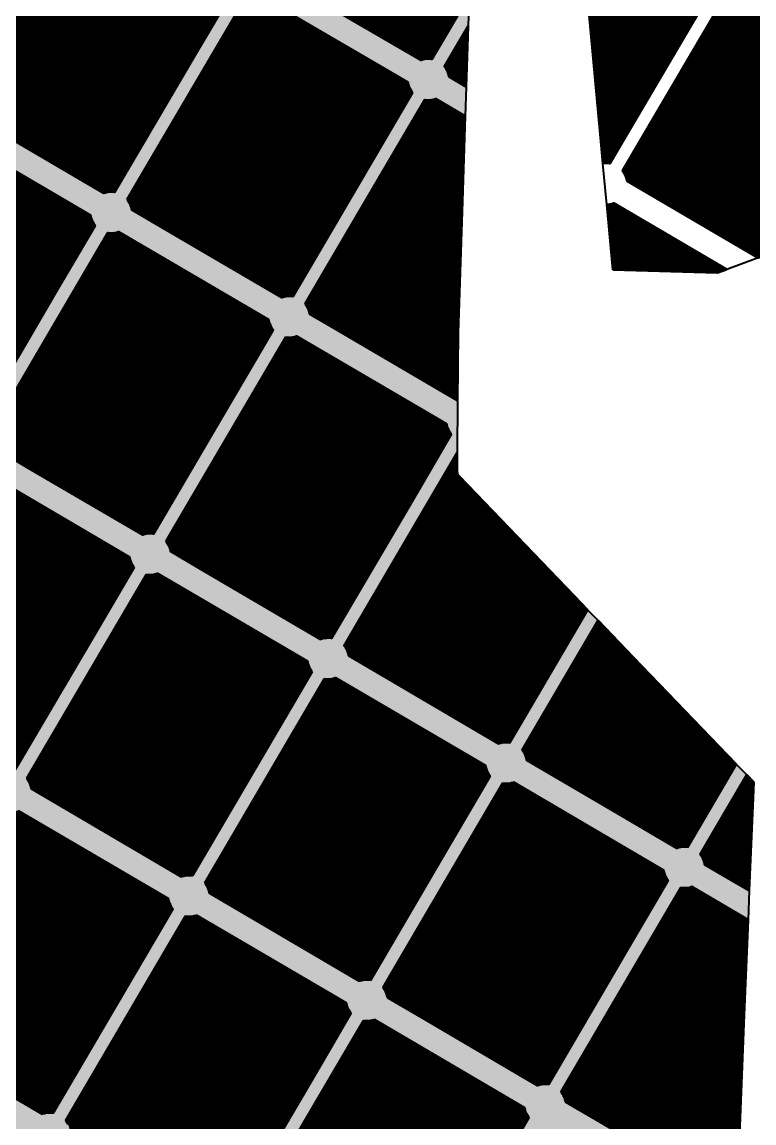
# Model space of a CAD drawing. Header units: metres. Extents: x 729569 to 733474, y 1423763 to 1426173.
# Drawn here: x 730831 to 731256, y 1424411 to 1425051 of the extents above; entities that cross this region are included whole.
import ezdxf

# ---------------------------------------------------------------- set-up
doc = ezdxf.new("R2010")
doc.units = ezdxf.units.M
for name, color, linetype in [('BOUNDARY', 7, 'Continuous'), ('GREEN_AREA', 7, 'Continuous'), ('PARCEL_BORDER', 7, 'Continuous'), ('PARCEL_L', 7, 'Continuous')]:
    doc.layers.add(name, color=color, linetype=linetype)

msp = doc.modelspace()

# ---------------------------------------------------------------- hatches: boundary and pattern name
at = {"layer": 'BOUNDARY', "true_color": 0xdcdcdc}
h = msp.add_hatch(dxfattribs=at)
h.set_pattern_fill('SOLID')
h.paths.add_polyline_path([(731147.16, 1424721.86), (731256.16, 1424608.75), (731244.45, 1424320.13), (731216.28, 1423762.84), (731085.59, 1423834.2), (731085.45, 1423834.27), (731029.37, 1423862.74), (731029.22, 1423862.81), (730813.25, 1423963.61), (730747.11, 1423994.49), (730747.07, 1423994.51), (730733.5, 1424000.7), (730660.17, 1424039.15), (730617.42, 1424061.56), (730529.44, 1424109.24), (730310.18, 1424230.03), (730192.73, 1424303.57), (730172.54, 1424316.68), (730172.45, 1424316.74), (729875.07, 1424500.8), (729806.43, 1424543.45), (729687.49, 1424617.38), (729569.32, 1424690.82), (729612.42, 1424741.31), (729675.47, 1424785.2), (729675.56, 1424785.27), (729762.88, 1424849.07), (729816.98, 1424888.6), (729996.73, 1425019.9), (730119.82, 1425084.44), (730120.07, 1425084.58), (730266.65, 1425172.21), (730267.07, 1425172.49), (730267.45, 1425172.81), (730267.81, 1425173.17), (730268.12, 1425173.56), (730268.4, 1425173.98), (730268.63, 1425174.42), (730359.38, 1425372.62), (730359.55, 1425373.05), (730359.68, 1425373.49), (730359.77, 1425373.93), (730395.3, 1425601.1), (730395.35, 1425601.52), (730395.36, 1425601.94), (730395.34, 1425602.37), (730390.26, 1425652.75), (730458.22, 1425806.03), (730647.82, 1425710.72), (730656.83, 1425706.19), (730670.25, 1425699.44), (730680.5, 1425694.29), (730680.96, 1425694.09), (730681.44, 1425693.93), (730681.93, 1425693.82), (730682.43, 1425693.77), (730682.94, 1425693.76), (730683.44, 1425693.81), (730683.94, 1425693.9), (730684.42, 1425694.05), (730684.89, 1425694.24), (730685.33, 1425694.48), (730685.75, 1425694.77), (730686.14, 1425695.09), (730686.49, 1425695.45), (730686.81, 1425695.85), (730687.08, 1425696.27), (730728.18, 1425768.01), (730728.19, 1425768.02), (730769.13, 1425840.14), (730805.64, 1425904.46), (731213.98, 1425663.18), (731130.61, 1425526.56), (731130.37, 1425526.13), (731130.18, 1425525.67), (731130.04, 1425525.2), (731129.94, 1425524.72), (731129.89, 1425524.23), (731129.88, 1425523.74), (731129.93, 1425523.25), (731130.02, 1425522.76), (731130.16, 1425522.29), (731130.35, 1425521.83), (731130.58, 1425521.4), (731130.85, 1425520.99), (731131.17, 1425520.61), (731131.51, 1425520.26), (731131.9, 1425519.94), (731132.31, 1425519.67), (731180.61, 1425490.69), (731133.33, 1425350.71), (731133.22, 1425350.34), (731133.14, 1425349.98), (731105.49, 1425193.29), (731092.66, 1425120.94), (731092.59, 1425120.23), (731084.29, 1424870.04), (731084.29, 1424869.91), (731083.66, 1424789.99), (731083.68, 1424789.51), (731083.74, 1424789.03), (731083.86, 1424788.56), (731084.01, 1424788.11), (731084.21, 1424787.67), (731084.46, 1424787.25), (731084.74, 1424786.85), (731085.05, 1424786.49), (731147.16, 1424721.86), (731147.16, 1424721.86)])
at = {"layer": 'GREEN_AREA', "true_color": 0x96c896}
h = msp.add_hatch(dxfattribs=at)
h.set_pattern_fill('SOLID')
h.paths.add_polyline_path([(730863.03, 1425127.07), (730864.15, 1425127.42), (730864.28, 1425127.48), (730951.65, 1425076.25), (730951.67, 1425076.11), (730951.91, 1425074.96), (730952.26, 1425073.83), (730952.72, 1425072.75), (730953.29, 1425071.72), (730953.95, 1425070.74), (730954.18, 1425070.47), (730931.39, 1425031.59), (730859.67, 1425073.64), (730811, 1424990.63), (730790.94, 1425002.4), (730790.92, 1425002.53), (730790.68, 1425003.69), (730790.33, 1425004.81), (730789.87, 1425005.89), (730789.3, 1425006.93), (730788.64, 1425007.9), (730788.41, 1425008.18), (730858, 1425126.86), (730858.36, 1425126.8), (730859.53, 1425126.69), (730860.71, 1425126.7), (730861.88, 1425126.83), (730863.03, 1425127.07)])
h = msp.add_hatch(dxfattribs=at)
h.set_pattern_fill('SOLID')
h.paths.add_polyline_path([(731182.42, 1424958.33), (731182.41, 1424958.47), (731182.17, 1424959.62), (731181.81, 1424960.74), (731181.35, 1424961.83), (731180.79, 1424962.86), (731180.12, 1424963.83), (731179.89, 1424964.11), (731249.48, 1425082.8), (731249.84, 1425082.73), (731251.01, 1425082.62), (731252.19, 1425082.64), (731253.36, 1425082.76), (731254.51, 1425083), (731255.63, 1425083.36), (731255.76, 1425083.41), (731343.13, 1425032.18), (731343.15, 1425032.04), (731343.39, 1425030.89), (731343.74, 1425029.77), (731344.2, 1425028.68), (731344.77, 1425027.65), (731345.43, 1425026.68), (731345.67, 1425026.4), (731322.87, 1424987.52), (731251.15, 1425029.57), (731202.48, 1424946.57), (731182.42, 1424958.33)])
h = msp.add_hatch(dxfattribs=at)
h.set_pattern_fill('SOLID')
h.paths.add_polyline_path([(730966.55, 1425066.37), (730967.67, 1425066.73), (730967.8, 1425066.78), (731055.17, 1425015.55), (731055.18, 1425015.41), (731055.42, 1425014.26), (731055.78, 1425013.14), (731056.24, 1425012.05), (731056.8, 1425011.02), (731057.47, 1425010.05), (731057.7, 1425009.77), (731034.91, 1424970.89), (730963.19, 1425012.95), (730914.52, 1424929.94), (730894.46, 1424941.7), (730894.44, 1424941.84), (730894.2, 1424942.99), (730893.85, 1424944.11), (730893.39, 1424945.2), (730892.82, 1424946.23), (730892.16, 1424947.2), (730891.93, 1424947.48), (730961.52, 1425066.17), (730961.87, 1425066.1), (730963.05, 1425066), (730964.22, 1425066.01), (730965.39, 1425066.13), (730966.55, 1425066.37)])
h = msp.add_hatch(dxfattribs=at)
h.set_pattern_fill('SOLID')
h.paths.add_polyline_path([(731078.9, 1425019.02), (731078.89, 1425019.16), (731078.65, 1425020.32), (731078.3, 1425021.44), (731077.83, 1425022.52), (731077.27, 1425023.56), (731076.61, 1425024.53), (731076.37, 1425024.81), (731090.21, 1425048.4), (731089.03, 1425013.08), (731078.9, 1425019.02)])
h = msp.add_hatch(dxfattribs=at)
h.set_pattern_fill('SOLID')
h.paths.add_polyline_path([(730997.97, 1424881), (730997.96, 1424881.14), (730997.72, 1424882.29), (730997.37, 1424883.42), (730996.9, 1424884.5), (730996.34, 1424885.53), (730995.68, 1424886.51), (730995.44, 1424886.79), (731065.03, 1425005.47), (731065.39, 1425005.4), (731066.56, 1425005.3), (731067.74, 1425005.31), (731068.91, 1425005.44), (731070.06, 1425005.68), (731071.19, 1425006.03), (731071.32, 1425006.08), (731088.47, 1424996.03), (731086.63, 1424940.57), (731060.93, 1424955.63), (731012.26, 1424872.63), (730997.97, 1424881)])
h = msp.add_hatch(dxfattribs=at)
h.set_pattern_fill('SOLID')
h.paths.add_polyline_path([(730873.25, 1424932.44), (730850.46, 1424893.57), (730778.74, 1424935.62), (730730.07, 1424852.61), (730710.01, 1424864.37), (730710, 1424864.51), (730709.75, 1424865.66), (730709.4, 1424866.79), (730708.94, 1424867.87), (730708.38, 1424868.9), (730707.71, 1424869.88), (730707.48, 1424870.16), (730777.07, 1424988.84), (730777.43, 1424988.77), (730778.6, 1424988.67), (730779.78, 1424988.68), (730780.95, 1424988.81), (730782.1, 1424989.05), (730783.22, 1424989.4), (730783.35, 1424989.46), (730870.72, 1424938.23), (730870.74, 1424938.09), (730870.98, 1424936.93), (730871.33, 1424935.81), (730871.79, 1424934.73), (730872.36, 1424933.69), (730873.02, 1424932.72), (730873.25, 1424932.44)])
h = msp.add_hatch(dxfattribs=at)
h.set_pattern_fill('SOLID')
h.paths.add_polyline_path([(731172.56, 1424968.41), (731172.2, 1424968.48), (731171.03, 1424968.58), (731169.85, 1424968.57), (731168.68, 1424968.44), (731168.51, 1424968.41), (731166.93, 1424985.57), (731178.6, 1424978.72), (731172.56, 1424968.41)])
h = msp.add_hatch(dxfattribs=at)
h.set_pattern_fill('SOLID')
h.paths.add_polyline_path([(731174.2, 1424906.71), (731170.71, 1424944.61), (731171.26, 1424944.61), (731172.43, 1424944.74), (731173.58, 1424944.98), (731174.71, 1424945.33), (731174.83, 1424945.39), (731240.57, 1424906.85), (731235.07, 1424904.83), (731174.2, 1424906.71)])
h = msp.add_hatch(dxfattribs=at)
h.set_pattern_fill('SOLID')
h.paths.add_polyline_path([(730975.87, 1424873), (730976.54, 1424872.02), (730976.77, 1424871.75), (730953.98, 1424832.87), (730882.26, 1424874.92), (730833.59, 1424791.91), (730813.53, 1424803.67), (730813.51, 1424803.81), (730813.27, 1424804.97), (730812.92, 1424806.09), (730812.46, 1424807.17), (730811.89, 1424808.21), (730811.23, 1424809.18), (730811, 1424809.46), (730880.59, 1424928.14), (730880.94, 1424928.08), (730882.12, 1424927.97), (730883.29, 1424927.98), (730884.46, 1424928.11), (730885.62, 1424928.35), (730886.74, 1424928.7), (730886.87, 1424928.76), (730974.24, 1424877.53), (730974.25, 1424877.39), (730974.5, 1424876.24), (730974.85, 1424875.11), (730975.31, 1424874.03), (730975.87, 1424873)])
h = msp.add_hatch(dxfattribs=at)
h.set_pattern_fill('SOLID')
h.paths.add_polyline_path([(730990.26, 1424868.01), (730990.39, 1424868.06), (731077.76, 1424816.83), (731077.77, 1424816.69), (731078.01, 1424815.54), (731078.37, 1424814.42), (731078.83, 1424813.33), (731079.39, 1424812.3), (731080.06, 1424811.33), (731080.29, 1424811.05), (731057.49, 1424772.17), (730985.77, 1424814.22), (730937.1, 1424731.22), (730917.05, 1424742.98), (730917.03, 1424743.12), (730916.79, 1424744.27), (730916.44, 1424745.39), (730915.98, 1424746.48), (730915.41, 1424747.51), (730914.75, 1424748.48), (730914.51, 1424748.76), (730984.1, 1424867.45), (730984.46, 1424867.38), (730985.63, 1424867.27), (730986.81, 1424867.29), (730987.98, 1424867.41), (730989.13, 1424867.65), (730990.26, 1424868.01)])
h = msp.add_hatch(dxfattribs=at)
h.set_pattern_fill('SOLID')
h.paths.add_polyline_path([(731020.56, 1424682.28), (731020.55, 1424682.42), (731020.31, 1424683.57), (731019.95, 1424684.7), (731019.49, 1424685.78), (731018.93, 1424686.81), (731018.26, 1424687.79), (731018.03, 1424688.06), (731083.74, 1424800.13), (731083.66, 1424789.99), (731083.68, 1424789.51), (731083.74, 1424789.03), (731083.86, 1424788.56), (731084.01, 1424788.11), (731084.21, 1424787.67), (731084.46, 1424787.25), (731084.74, 1424786.85), (731085.05, 1424786.49), (731147.16, 1424721.86), (731147.16, 1424721.86), (731152.17, 1424716.66), (731089.29, 1424753.53), (731040.62, 1424670.52), (731020.56, 1424682.28)])
h = msp.add_hatch(dxfattribs=at)
h.set_pattern_fill('SOLID')
h.paths.add_polyline_path([(730894.94, 1424734.97), (730895.61, 1424734), (730895.84, 1424733.72), (730873.05, 1424694.85), (730801.33, 1424736.9), (730752.66, 1424653.89), (730732.6, 1424665.65), (730732.58, 1424665.79), (730732.34, 1424666.94), (730731.99, 1424668.07), (730731.53, 1424669.15), (730730.96, 1424670.18), (730730.3, 1424671.16), (730730.07, 1424671.44), (730799.66, 1424790.12), (730800.01, 1424790.05), (730801.19, 1424789.95), (730802.36, 1424789.96), (730803.54, 1424790.09), (730804.69, 1424790.33), (730805.81, 1424790.68), (730805.94, 1424790.74), (730893.31, 1424739.51), (730893.33, 1424739.37), (730893.57, 1424738.21), (730893.92, 1424737.09), (730894.38, 1424736.01), (730894.94, 1424734.97)])
h = msp.add_hatch(dxfattribs=at)
h.set_pattern_fill('SOLID')
h.paths.add_polyline_path([(730909.33, 1424729.98), (730909.46, 1424730.04), (730996.83, 1424678.81), (730996.84, 1424678.67), (730997.08, 1424677.52), (730997.44, 1424676.39), (730997.9, 1424675.31), (730998.46, 1424674.28), (730999.13, 1424673.3), (730999.36, 1424673.03), (730976.56, 1424634.15), (730904.85, 1424676.2), (730856.17, 1424593.19), (730836.12, 1424604.95), (730836.1, 1424605.09), (730835.86, 1424606.25), (730835.51, 1424607.37), (730835.05, 1424608.45), (730834.48, 1424609.49), (730833.82, 1424610.46), (730833.58, 1424610.74), (730903.17, 1424729.42), (730903.53, 1424729.36), (730904.7, 1424729.25), (730905.88, 1424729.26), (730907.05, 1424729.39), (730908.21, 1424729.63), (730909.33, 1424729.98)])
h = msp.add_hatch(dxfattribs=at)
h.set_pattern_fill('SOLID')
h.paths.add_polyline_path([(731124.08, 1424621.58), (731124.07, 1424621.72), (731123.82, 1424622.88), (731123.47, 1424624), (731123.01, 1424625.08), (731122.45, 1424626.12), (731121.78, 1424627.09), (731121.55, 1424627.37), (731165.68, 1424702.64), (731186.12, 1424681.43), (731144.14, 1424609.82), (731124.08, 1424621.58)])
h = msp.add_hatch(dxfattribs=at)
h.set_pattern_fill('SOLID')
h.paths.add_polyline_path([(731012.85, 1424669.29), (731012.98, 1424669.34), (731100.34, 1424618.11), (731100.36, 1424617.97), (731100.6, 1424616.82), (731100.95, 1424615.7), (731101.41, 1424614.61), (731101.98, 1424613.58), (731102.64, 1424612.61), (731102.88, 1424612.33), (731080.08, 1424573.45), (731008.36, 1424615.5), (730959.69, 1424532.5), (730939.63, 1424544.26), (730939.62, 1424544.4), (730939.38, 1424545.55), (730939.02, 1424546.67), (730938.56, 1424547.76), (730938, 1424548.79), (730937.33, 1424549.76), (730937.1, 1424550.04), (731006.69, 1424668.73), (731007.05, 1424668.66), (731008.22, 1424668.55), (731009.4, 1424668.57), (731010.57, 1424668.69), (731011.72, 1424668.93), (731012.85, 1424669.29)])
h = msp.add_hatch(dxfattribs=at)
h.set_pattern_fill('SOLID')
h.paths.add_polyline_path([(731253.6, 1424545.64), (731227.6, 1424560.89), (731227.58, 1424561.03), (731227.34, 1424562.18), (731226.99, 1424563.3), (731226.53, 1424564.39), (731225.96, 1424565.42), (731225.3, 1424566.39), (731225.07, 1424566.67), (731252.17, 1424612.89), (731256.16, 1424608.75), (731253.6, 1424545.64)])
h = msp.add_hatch(dxfattribs=at)
h.set_pattern_fill('SOLID')
h.paths.add_polyline_path([(731116.36, 1424608.59), (731116.49, 1424608.64), (731203.86, 1424557.42), (731203.88, 1424557.28), (731204.12, 1424556.12), (731204.47, 1424555), (731204.93, 1424553.92), (731205.5, 1424552.88), (731206.16, 1424551.91), (731206.39, 1424551.63), (731183.6, 1424512.76), (731111.88, 1424554.81), (731063.21, 1424471.8), (731043.15, 1424483.56), (731043.14, 1424483.7), (731042.89, 1424484.85), (731042.54, 1424485.98), (731042.08, 1424487.06), (731041.52, 1424488.09), (731040.85, 1424489.07), (731040.62, 1424489.34), (731110.21, 1424608.03), (731110.57, 1424607.96), (731111.74, 1424607.86), (731112.92, 1424607.87), (731114.09, 1424608), (731115.24, 1424608.24), (731116.36, 1424608.59)])
h = msp.add_hatch(dxfattribs=at)
h.set_pattern_fill('SOLID')
h.paths.add_polyline_path([(730917.53, 1424536.25), (730918.2, 1424535.28), (730918.43, 1424535), (730895.63, 1424496.13), (730823.92, 1424538.18), (730775.24, 1424455.17), (730755.19, 1424466.93), (730755.17, 1424467.07), (730754.93, 1424468.22), (730754.58, 1424469.35), (730754.12, 1424470.43), (730753.55, 1424471.46), (730752.89, 1424472.44), (730752.65, 1424472.72), (730822.24, 1424591.4), (730822.6, 1424591.33), (730823.77, 1424591.23), (730824.95, 1424591.24), (730826.12, 1424591.37), (730827.28, 1424591.61), (730828.4, 1424591.96), (730828.53, 1424592.01), (730915.9, 1424540.79), (730915.91, 1424540.65), (730916.15, 1424539.49), (730916.51, 1424538.37), (730916.97, 1424537.29), (730917.53, 1424536.25)])
h = msp.add_hatch(dxfattribs=at)
h.set_pattern_fill('SOLID')
h.paths.add_polyline_path([(731146.67, 1424422.86), (731146.65, 1424423), (731146.41, 1424424.16), (731146.06, 1424425.28), (731145.6, 1424426.36), (731145.03, 1424427.4), (731144.37, 1424428.37), (731144.14, 1424428.65), (731213.73, 1424547.33), (731214.08, 1424547.26), (731215.26, 1424547.16), (731216.43, 1424547.17), (731217.61, 1424547.3), (731218.76, 1424547.54), (731219.88, 1424547.89), (731220.01, 1424547.95), (731252.91, 1424528.66), (731250.67, 1424473.43), (731215.4, 1424494.11), (731166.73, 1424411.1), (731146.67, 1424422.86)])
h = msp.add_hatch(dxfattribs=at)
h.set_pattern_fill('SOLID')
h.paths.add_polyline_path([(730931.92, 1424531.26), (730932.05, 1424531.32), (731019.42, 1424480.09), (731019.43, 1424479.95), (731019.67, 1424478.8), (731020.02, 1424477.67), (731020.49, 1424476.59), (731021.05, 1424475.56), (731021.71, 1424474.58), (731021.95, 1424474.3), (730999.15, 1424435.43), (730927.43, 1424477.48), (730878.76, 1424394.47), (730858.7, 1424406.23), (730858.69, 1424406.37), (730858.45, 1424407.53), (730858.1, 1424408.65), (730857.63, 1424409.73), (730857.07, 1424410.77), (730856.41, 1424411.74), (730856.17, 1424412.02), (730925.76, 1424530.7), (730926.12, 1424530.64), (730927.29, 1424530.53), (730928.47, 1424530.54), (730929.64, 1424530.67), (730930.79, 1424530.91), (730931.92, 1424531.26)])
h = msp.add_hatch(dxfattribs=at)
h.set_pattern_fill('SOLID')
h.paths.add_polyline_path([(731035.43, 1424470.57), (731035.56, 1424470.62), (731122.93, 1424419.39), (731122.95, 1424419.25), (731123.19, 1424418.1), (731123.54, 1424416.98), (731124, 1424415.89), (731124.57, 1424414.86), (731125.23, 1424413.89), (731125.46, 1424413.61), (731102.67, 1424374.73), (731030.95, 1424416.78), (730982.28, 1424333.78), (730962.22, 1424345.54), (730962.21, 1424345.68), (730961.97, 1424346.83), (730961.61, 1424347.95), (730961.15, 1424349.04), (730960.59, 1424350.07), (730959.92, 1424351.04), (730959.69, 1424351.32), (731029.28, 1424470.01), (731029.64, 1424469.94), (731030.81, 1424469.83), (731031.99, 1424469.85), (731033.16, 1424469.97), (731034.31, 1424470.21), (731035.43, 1424470.57)])
at = {"layer": 'PARCEL_L', "true_color": 0xffffc8}
h = msp.add_hatch(dxfattribs=at)
h.set_pattern_fill('SOLID')
h.paths.add_polyline_path([(731044.12, 1425150.97), (731092.91, 1425122.36), (731092.66, 1425120.94), (731092.59, 1425120.23), (731090.8, 1425066.21), (731069.04, 1425029.11), (731068.68, 1425029.18), (731067.51, 1425029.28), (731066.33, 1425029.27), (731065.16, 1425029.14), (731064.01, 1425028.9), (731062.89, 1425028.55), (731062.76, 1425028.49), (730995.44, 1425067.96), (731044.12, 1425150.97)])
h = msp.add_hatch(dxfattribs=at)
h.set_pattern_fill('SOLID')
h.paths.add_polyline_path([(731227.27, 1425061.73), (731178.6, 1424978.72), (731166.93, 1424985.57), (731158.8, 1425073.69), (731161.48, 1425100.3), (731227.27, 1425061.73)])
h = msp.add_hatch(dxfattribs=at)
h.set_pattern_fill('SOLID')
h.paths.add_polyline_path([(730859.67, 1425073.64), (730931.39, 1425031.59), (730884.59, 1424951.78), (730884.24, 1424951.85), (730883.06, 1424951.95), (730881.89, 1424951.94), (730880.71, 1424951.82), (730879.56, 1424951.57), (730878.44, 1424951.22), (730878.31, 1424951.17), (730811, 1424990.63), (730859.67, 1425073.64)])
h = msp.add_hatch(dxfattribs=at)
h.set_pattern_fill('SOLID')
h.paths.add_polyline_path([(731251.15, 1425029.57), (731322.87, 1424987.52), (731285.16, 1424923.2), (731258.81, 1424913.54), (731202.48, 1424946.57), (731251.15, 1425029.57)])
h = msp.add_hatch(dxfattribs=at)
h.set_pattern_fill('SOLID')
h.paths.add_polyline_path([(730963.19, 1425012.95), (731034.91, 1424970.89), (730988.11, 1424891.08), (730987.75, 1424891.15), (730986.58, 1424891.26), (730985.4, 1424891.24), (730984.23, 1424891.12), (730983.08, 1424890.88), (730981.96, 1424890.52), (730981.83, 1424890.47), (730914.52, 1424929.94), (730963.19, 1425012.95)])
h = msp.add_hatch(dxfattribs=at)
h.set_pattern_fill('SOLID')
h.paths.add_polyline_path([(731060.93, 1424955.63), (731086.63, 1424940.57), (731084.29, 1424870.04), (731084.29, 1424869.91), (731083.98, 1424830.57), (731012.26, 1424872.63), (731060.93, 1424955.63)])
h = msp.add_hatch(dxfattribs=at)
h.set_pattern_fill('SOLID')
h.paths.add_polyline_path([(730778.74, 1424935.62), (730850.46, 1424893.57), (730803.66, 1424813.76), (730803.31, 1424813.83), (730802.13, 1424813.93), (730800.96, 1424813.92), (730799.79, 1424813.79), (730798.63, 1424813.55), (730797.51, 1424813.2), (730797.38, 1424813.14), (730730.07, 1424852.61), (730778.74, 1424935.62)])
h = msp.add_hatch(dxfattribs=at)
h.set_pattern_fill('SOLID')
h.paths.add_polyline_path([(730882.26, 1424874.92), (730953.98, 1424832.87), (730907.18, 1424753.06), (730906.82, 1424753.13), (730905.65, 1424753.23), (730904.47, 1424753.22), (730903.3, 1424753.09), (730902.15, 1424752.85), (730901.03, 1424752.5), (730900.9, 1424752.45), (730833.59, 1424791.91), (730882.26, 1424874.92)])
h = msp.add_hatch(dxfattribs=at)
h.set_pattern_fill('SOLID')
h.paths.add_polyline_path([(730985.77, 1424814.22), (731057.49, 1424772.17), (731010.7, 1424692.36), (731010.34, 1424692.43), (731009.17, 1424692.54), (731007.99, 1424692.52), (731006.82, 1424692.4), (731005.67, 1424692.16), (731004.54, 1424691.8), (731004.41, 1424691.75), (730937.1, 1424731.22), (730985.77, 1424814.22)])
h = msp.add_hatch(dxfattribs=at)
h.set_pattern_fill('SOLID')
h.paths.add_polyline_path([(731089.29, 1424753.53), (731152.17, 1424716.66), (731159.56, 1424709), (731114.22, 1424631.67), (731113.86, 1424631.73), (731112.69, 1424631.84), (731111.51, 1424631.83), (731110.34, 1424631.7), (731109.18, 1424631.46), (731108.06, 1424631.11), (731107.93, 1424631.05), (731040.62, 1424670.52), (731089.29, 1424753.53)])
h = msp.add_hatch(dxfattribs=at)
h.set_pattern_fill('SOLID')
h.paths.add_polyline_path([(730801.33, 1424736.9), (730873.05, 1424694.85), (730826.25, 1424615.04), (730825.89, 1424615.11), (730824.72, 1424615.21), (730823.54, 1424615.2), (730822.37, 1424615.07), (730821.22, 1424614.83), (730820.1, 1424614.48), (730819.97, 1424614.42), (730752.66, 1424653.89), (730801.33, 1424736.9)])
h = msp.add_hatch(dxfattribs=at)
h.set_pattern_fill('SOLID')
h.paths.add_polyline_path([(731186.12, 1424681.43), (731246.04, 1424619.25), (731217.73, 1424570.97), (731217.38, 1424571.04), (731216.2, 1424571.14), (731215.03, 1424571.13), (731213.85, 1424571), (731212.7, 1424570.76), (731211.58, 1424570.41), (731211.45, 1424570.35), (731144.14, 1424609.82), (731186.12, 1424681.43)])
h = msp.add_hatch(dxfattribs=at)
h.set_pattern_fill('SOLID')
h.paths.add_polyline_path([(730904.85, 1424676.2), (730976.56, 1424634.15), (730929.77, 1424554.34), (730929.41, 1424554.41), (730928.24, 1424554.51), (730927.06, 1424554.5), (730925.89, 1424554.37), (730924.74, 1424554.13), (730923.61, 1424553.78), (730923.49, 1424553.73), (730856.17, 1424593.19), (730904.85, 1424676.2)])
h = msp.add_hatch(dxfattribs=at)
h.set_pattern_fill('SOLID')
h.paths.add_polyline_path([(731008.36, 1424615.5), (731080.08, 1424573.45), (731033.29, 1424493.64), (731032.93, 1424493.71), (731031.76, 1424493.82), (731030.58, 1424493.8), (731029.41, 1424493.68), (731028.26, 1424493.44), (731027.13, 1424493.08), (731027, 1424493.03), (730959.69, 1424532.5), (731008.36, 1424615.5)])
h = msp.add_hatch(dxfattribs=at)
h.set_pattern_fill('SOLID')
h.paths.add_polyline_path([(731111.88, 1424554.81), (731183.6, 1424512.76), (731136.8, 1424432.95), (731136.45, 1424433.01), (731135.27, 1424433.12), (731134.1, 1424433.11), (731132.93, 1424432.98), (731131.77, 1424432.74), (731130.65, 1424432.39), (731130.52, 1424432.33), (731063.21, 1424471.8), (731111.88, 1424554.81)])
h = msp.add_hatch(dxfattribs=at)
h.set_pattern_fill('SOLID')
h.paths.add_polyline_path([(730823.92, 1424538.18), (730895.63, 1424496.13), (730848.84, 1424416.32), (730848.48, 1424416.39), (730847.31, 1424416.49), (730846.13, 1424416.48), (730844.96, 1424416.35), (730843.81, 1424416.11), (730842.68, 1424415.76), (730842.56, 1424415.7), (730775.24, 1424455.17), (730823.92, 1424538.18)])
h = msp.add_hatch(dxfattribs=at)
h.set_pattern_fill('SOLID')
h.paths.add_polyline_path([(731215.4, 1424494.11), (731250.67, 1424473.43), (731247.03, 1424383.69), (731240.32, 1424372.25), (731239.96, 1424372.32), (731238.79, 1424372.42), (731237.61, 1424372.41), (731236.44, 1424372.28), (731235.29, 1424372.04), (731234.17, 1424371.69), (731234.04, 1424371.63), (731166.73, 1424411.1), (731215.4, 1424494.11)])
h = msp.add_hatch(dxfattribs=at)
h.set_pattern_fill('SOLID')
h.paths.add_polyline_path([(730927.43, 1424477.48), (730999.15, 1424435.43), (730952.36, 1424355.62), (730952, 1424355.69), (730950.83, 1424355.79), (730949.65, 1424355.78), (730948.48, 1424355.65), (730947.33, 1424355.41), (730946.2, 1424355.06), (730946.07, 1424355.01), (730878.76, 1424394.47), (730927.43, 1424477.48)])
h = msp.add_hatch(dxfattribs=at)
h.set_pattern_fill('SOLID')
h.paths.add_polyline_path([(731030.95, 1424416.78), (731102.67, 1424374.73), (731055.87, 1424294.92), (731055.52, 1424294.99), (731054.34, 1424295.09), (731053.17, 1424295.08), (731052, 1424294.96), (731050.84, 1424294.72), (731049.72, 1424294.36), (731049.59, 1424294.31), (730982.28, 1424333.78), (731030.95, 1424416.78)])

# ---------------------------------------------------------------- linework, layer by layer
at = {"layer": 'PARCEL_BORDER', "lineweight": 50, "true_color": 0x323232}
for points in [[(731044.12, 1425150.97), (731092.91, 1425122.36), (731092.66, 1425120.94), (731092.59, 1425120.23), (731090.8, 1425066.21), (731069.04, 1425029.11), (731068.68, 1425029.18), (731067.51, 1425029.28), (731066.33, 1425029.27), (731065.16, 1425029.14), (731064.01, 1425028.9), (731062.89, 1425028.55), (731062.76, 1425028.49), (730995.44, 1425067.96), (731044.12, 1425150.97)], [(731227.27, 1425061.73), (731178.6, 1424978.72), (731166.93, 1424985.57), (731158.8, 1425073.69), (731161.48, 1425100.3), (731227.27, 1425061.73)], [(730859.67, 1425073.64), (730931.39, 1425031.59), (730884.59, 1424951.78), (730884.24, 1424951.85), (730883.06, 1424951.95), (730881.89, 1424951.94), (730880.71, 1424951.82), (730879.56, 1424951.57), (730878.44, 1424951.22), (730878.31, 1424951.17), (730811, 1424990.63), (730859.67, 1425073.64)], [(731251.15, 1425029.57), (731322.87, 1424987.52), (731285.16, 1424923.2), (731258.81, 1424913.54), (731202.48, 1424946.57), (731251.15, 1425029.57)], [(730963.19, 1425012.95), (731034.91, 1424970.89), (730988.11, 1424891.08), (730987.75, 1424891.15), (730986.58, 1424891.26), (730985.4, 1424891.24), (730984.23, 1424891.12), (730983.08, 1424890.88), (730981.96, 1424890.52), (730981.83, 1424890.47), (730914.52, 1424929.94), (730963.19, 1425012.95)], [(731060.93, 1424955.63), (731086.63, 1424940.57), (731084.29, 1424870.04), (731084.29, 1424869.91), (731083.98, 1424830.57), (731012.26, 1424872.63), (731060.93, 1424955.63)], [(730778.74, 1424935.62), (730850.46, 1424893.57), (730803.66, 1424813.76), (730803.31, 1424813.83), (730802.13, 1424813.93), (730800.96, 1424813.92), (730799.79, 1424813.79), (730798.63, 1424813.55), (730797.51, 1424813.2), (730797.38, 1424813.14), (730730.07, 1424852.61), (730778.74, 1424935.62)], [(730882.26, 1424874.92), (730953.98, 1424832.87), (730907.18, 1424753.06), (730906.82, 1424753.13), (730905.65, 1424753.23), (730904.47, 1424753.22), (730903.3, 1424753.09), (730902.15, 1424752.85), (730901.03, 1424752.5), (730900.9, 1424752.45), (730833.59, 1424791.91), (730882.26, 1424874.92)], [(730985.77, 1424814.22), (731057.49, 1424772.17), (731010.7, 1424692.36), (731010.34, 1424692.43), (731009.17, 1424692.54), (731007.99, 1424692.52), (731006.82, 1424692.4), (731005.67, 1424692.16), (731004.54, 1424691.8), (731004.41, 1424691.75), (730937.1, 1424731.22), (730985.77, 1424814.22)], [(731089.29, 1424753.53), (731152.17, 1424716.66), (731159.56, 1424709), (731114.22, 1424631.67), (731113.86, 1424631.73), (731112.69, 1424631.84), (731111.51, 1424631.83), (731110.34, 1424631.7), (731109.18, 1424631.46), (731108.06, 1424631.11), (731107.93, 1424631.05), (731040.62, 1424670.52), (731089.29, 1424753.53)], [(730801.33, 1424736.9), (730873.05, 1424694.85), (730826.25, 1424615.04), (730825.89, 1424615.11), (730824.72, 1424615.21), (730823.54, 1424615.2), (730822.37, 1424615.07), (730821.22, 1424614.83), (730820.1, 1424614.48), (730819.97, 1424614.42), (730752.66, 1424653.89), (730801.33, 1424736.9)], [(731186.12, 1424681.43), (731246.04, 1424619.25), (731217.73, 1424570.97), (731217.38, 1424571.04), (731216.2, 1424571.14), (731215.03, 1424571.13), (731213.85, 1424571), (731212.7, 1424570.76), (731211.58, 1424570.41), (731211.45, 1424570.35), (731144.14, 1424609.82), (731186.12, 1424681.43)], [(730904.85, 1424676.2), (730976.56, 1424634.15), (730929.77, 1424554.34), (730929.41, 1424554.41), (730928.24, 1424554.51), (730927.06, 1424554.5), (730925.89, 1424554.37), (730924.74, 1424554.13), (730923.61, 1424553.78), (730923.49, 1424553.73), (730856.17, 1424593.19), (730904.85, 1424676.2)], [(731008.36, 1424615.5), (731080.08, 1424573.45), (731033.29, 1424493.64), (731032.93, 1424493.71), (731031.76, 1424493.82), (731030.58, 1424493.8), (731029.41, 1424493.68), (731028.26, 1424493.44), (731027.13, 1424493.08), (731027, 1424493.03), (730959.69, 1424532.5), (731008.36, 1424615.5)], [(731111.88, 1424554.81), (731183.6, 1424512.76), (731136.8, 1424432.95), (731136.45, 1424433.01), (731135.27, 1424433.12), (731134.1, 1424433.11), (731132.93, 1424432.98), (731131.77, 1424432.74), (731130.65, 1424432.39), (731130.52, 1424432.33), (731063.21, 1424471.8), (731111.88, 1424554.81)], [(730823.92, 1424538.18), (730895.63, 1424496.13), (730848.84, 1424416.32), (730848.48, 1424416.39), (730847.31, 1424416.49), (730846.13, 1424416.48), (730844.96, 1424416.35), (730843.81, 1424416.11), (730842.68, 1424415.76), (730842.56, 1424415.7), (730775.24, 1424455.17), (730823.92, 1424538.18)], [(731215.4, 1424494.11), (731250.67, 1424473.43), (731247.03, 1424383.69), (731240.32, 1424372.25), (731239.96, 1424372.32), (731238.79, 1424372.42), (731237.61, 1424372.41), (731236.44, 1424372.28), (731235.29, 1424372.04), (731234.17, 1424371.69), (731234.04, 1424371.63), (731166.73, 1424411.1), (731215.4, 1424494.11)], [(730927.43, 1424477.48), (730999.15, 1424435.43), (730952.36, 1424355.62), (730952, 1424355.69), (730950.83, 1424355.79), (730949.65, 1424355.78), (730948.48, 1424355.65), (730947.33, 1424355.41), (730946.2, 1424355.06), (730946.07, 1424355.01), (730878.76, 1424394.47), (730927.43, 1424477.48)], [(731030.95, 1424416.78), (731102.67, 1424374.73), (731055.87, 1424294.92), (731055.52, 1424294.99), (731054.34, 1424295.09), (731053.17, 1424295.08), (731052, 1424294.96), (731050.84, 1424294.72), (731049.72, 1424294.36), (731049.59, 1424294.31), (730982.28, 1424333.78), (731030.95, 1424416.78)]]:
    msp.add_lwpolyline(points, close=True, dxfattribs=at)
at = {"layer": 'PARCEL_BORDER', "lineweight": 50, "true_color": 0x326432}
for points in [[(730954.18, 1425070.47), (730931.39, 1425031.59), (730859.67, 1425073.64), (730811, 1424990.63), (730790.94, 1425002.4), (730790.92, 1425002.53), (730790.68, 1425003.69), (730790.33, 1425004.81), (730789.87, 1425005.89), (730789.3, 1425006.93), (730788.64, 1425007.9), (730788.41, 1425008.18), (730858, 1425126.86)], [(731322.87, 1424987.52), (731251.15, 1425029.57), (731202.48, 1424946.57), (731182.42, 1424958.33), (731182.42, 1424958.33), (731182.41, 1424958.47), (731182.17, 1424959.62), (731181.81, 1424960.74), (731181.35, 1424961.83), (731180.79, 1424962.86), (731180.12, 1424963.83), (731179.89, 1424964.11), (731249.48, 1425082.8), (731249.84, 1425082.73), (731251.01, 1425082.62), (731252.19, 1425082.64), (731253.36, 1425082.76), (731254.51, 1425083), (731255.63, 1425083.36), (731255.76, 1425083.41), (731343.13, 1425032.18)], [(730967.8, 1425066.78), (731055.17, 1425015.55), (731055.18, 1425015.41), (731055.42, 1425014.26), (731055.78, 1425013.14), (731056.24, 1425012.05), (731056.8, 1425011.02), (731057.47, 1425010.05), (731057.7, 1425009.77), (731034.91, 1424970.89), (730963.19, 1425012.95), (730914.52, 1424929.94), (730894.46, 1424941.7), (730894.44, 1424941.84), (730894.2, 1424942.99), (730893.85, 1424944.11), (730893.39, 1424945.2), (730892.82, 1424946.23), (730892.16, 1424947.2), (730891.93, 1424947.48), (730961.52, 1425066.17)], [(730783.35, 1424989.46), (730870.72, 1424938.23), (730870.74, 1424938.09), (730870.98, 1424936.93), (730871.33, 1424935.81), (730871.79, 1424934.73), (730872.36, 1424933.69), (730873.02, 1424932.72), (730873.25, 1424932.44), (730873.25, 1424932.44), (730850.46, 1424893.57), (730778.74, 1424935.62)], [(730811, 1424809.46), (730880.59, 1424928.14), (730880.94, 1424928.08), (730882.12, 1424927.97), (730883.29, 1424927.98), (730884.46, 1424928.11), (730885.62, 1424928.35), (730886.74, 1424928.7), (730886.87, 1424928.76), (730974.24, 1424877.53), (730974.25, 1424877.39), (730974.5, 1424876.24), (730974.85, 1424875.11), (730975.31, 1424874.03), (730975.87, 1424873), (730975.87, 1424873), (730976.54, 1424872.02), (730976.77, 1424871.75), (730953.98, 1424832.87), (730882.26, 1424874.92), (730833.59, 1424791.91), (730813.53, 1424803.67)], [(730805.94, 1424790.74), (730893.31, 1424739.51), (730893.33, 1424739.37), (730893.57, 1424738.21), (730893.92, 1424737.09), (730894.38, 1424736.01), (730894.94, 1424734.97), (730894.94, 1424734.97), (730895.61, 1424734), (730895.84, 1424733.72), (730873.05, 1424694.85), (730801.33, 1424736.9)], [(730828.53, 1424592.01), (730915.9, 1424540.79), (730915.91, 1424540.65), (730916.15, 1424539.49), (730916.51, 1424538.37), (730916.97, 1424537.29), (730917.53, 1424536.25), (730917.53, 1424536.25), (730918.2, 1424535.28), (730918.43, 1424535), (730895.63, 1424496.13), (730823.92, 1424538.18)], [(730857.63, 1424409.73), (730857.07, 1424410.77), (730856.41, 1424411.74), (730856.17, 1424412.02), (730925.76, 1424530.7), (730926.12, 1424530.64), (730927.29, 1424530.53), (730928.47, 1424530.54), (730929.64, 1424530.67), (730930.79, 1424530.91), (730931.92, 1424531.26), (730931.92, 1424531.26), (730932.05, 1424531.32), (731019.42, 1424480.09), (731019.43, 1424479.95), (731019.67, 1424478.8), (731020.02, 1424477.67), (731020.49, 1424476.59), (731021.05, 1424475.56), (731021.71, 1424474.58), (731021.95, 1424474.3), (730999.15, 1424435.43), (730927.43, 1424477.48), (730878.76, 1424394.47)], [(730959.69, 1424351.32), (731029.28, 1424470.01), (731029.64, 1424469.94), (731030.81, 1424469.83), (731031.99, 1424469.85), (731033.16, 1424469.97), (731034.31, 1424470.21), (731035.43, 1424470.57), (731035.43, 1424470.57), (731035.56, 1424470.62), (731122.93, 1424419.39), (731122.95, 1424419.25), (731123.19, 1424418.1), (731123.54, 1424416.98), (731124, 1424415.89), (731124.57, 1424414.86), (731125.23, 1424413.89), (731125.46, 1424413.61), (731102.67, 1424374.73), (731030.95, 1424416.78), (730982.28, 1424333.78)]]:
    msp.add_lwpolyline(points, dxfattribs=at)
at = {"layer": 'PARCEL_BORDER', "lineweight": 40, "true_color": 0x323232}
for points in [[(731249.48, 1425082.8), (731179.89, 1424964.11), (731180.12, 1424963.83), (731180.79, 1424962.86), (731181.35, 1424961.83), (731181.81, 1424960.74), (731182.17, 1424959.62), (731182.41, 1424958.47), (731182.42, 1424958.33), (731258.81, 1424913.54), (731240.57, 1424906.85), (731174.83, 1424945.39), (731174.71, 1424945.33), (731173.58, 1424944.98), (731172.43, 1424944.74), (731171.26, 1424944.61), (731170.71, 1424944.61), (731168.51, 1424968.41), (731168.68, 1424968.44), (731169.85, 1424968.57), (731171.03, 1424968.58), (731172.2, 1424968.48), (731172.56, 1424968.41), (731242.15, 1425087.1)], [(730975.39, 1425079.72), (731062.76, 1425028.49), (731062.89, 1425028.55), (731064.01, 1425028.9), (731065.16, 1425029.14), (731066.33, 1425029.27), (731067.51, 1425029.28), (731068.68, 1425029.18), (731069.04, 1425029.11), (731090.8, 1425066.21), (731090.21, 1425048.4), (731076.37, 1425024.81), (731076.61, 1425024.53), (731077.27, 1425023.56), (731077.83, 1425022.52), (731078.3, 1425021.44), (731078.65, 1425020.32), (731078.89, 1425019.16), (731078.9, 1425019.02), (731089.03, 1425013.08), (731088.47, 1424996.03), (731071.32, 1425006.08), (731071.19, 1425006.03), (731070.06, 1425005.68), (731068.91, 1425005.44), (731067.74, 1425005.31), (731066.56, 1425005.3), (731065.39, 1425005.4), (731065.03, 1425005.47), (730995.44, 1424886.79), (730995.68, 1424886.51), (730996.34, 1424885.53), (730996.9, 1424884.5), (730997.37, 1424883.42), (730997.72, 1424882.29), (730997.96, 1424881.14), (730997.97, 1424881), (731083.98, 1424830.57), (731083.74, 1424800.13), (731018.03, 1424688.06), (731018.26, 1424687.79), (731018.93, 1424686.81), (731019.49, 1424685.78), (731019.95, 1424684.7), (731020.31, 1424683.57), (731020.55, 1424682.42), (731020.56, 1424682.28), (731107.93, 1424631.05), (731108.06, 1424631.11), (731109.18, 1424631.46), (731110.34, 1424631.7), (731111.51, 1424631.83), (731112.69, 1424631.84), (731113.86, 1424631.73), (731114.22, 1424631.67), (731159.56, 1424709), (731165.68, 1424702.64), (731121.55, 1424627.37), (731121.78, 1424627.09), (731122.45, 1424626.12), (731123.01, 1424625.08), (731123.47, 1424624), (731123.82, 1424622.88), (731124.07, 1424621.72), (731124.08, 1424621.58), (731211.45, 1424570.35), (731211.58, 1424570.41), (731212.7, 1424570.76), (731213.85, 1424571), (731215.03, 1424571.13), (731216.2, 1424571.14), (731217.38, 1424571.04), (731217.73, 1424570.97), (731246.04, 1424619.25), (731252.17, 1424612.89), (731225.07, 1424566.67), (731225.3, 1424566.39), (731225.96, 1424565.42), (731226.53, 1424564.39), (731226.99, 1424563.3), (731227.34, 1424562.18), (731227.58, 1424561.03), (731227.6, 1424560.89), (731253.6, 1424545.64), (731252.91, 1424528.66), (731220.01, 1424547.95), (731219.88, 1424547.89), (731218.76, 1424547.54), (731217.61, 1424547.3), (731216.43, 1424547.17), (731215.26, 1424547.16), (731214.08, 1424547.26), (731213.73, 1424547.33), (731144.14, 1424428.65), (731144.37, 1424428.37), (731145.03, 1424427.4), (731145.6, 1424426.36), (731146.06, 1424425.28), (731146.41, 1424424.16), (731146.65, 1424423), (731146.67, 1424422.86), (731234.04, 1424371.63)]]:
    msp.add_lwpolyline(points, dxfattribs=at)
at = {"layer": 'PARCEL_BORDER', "lineweight": 50, "true_color": 0x326432}
for points in [[(731078.9, 1425019.02), (731078.89, 1425019.16), (731078.65, 1425020.32), (731078.3, 1425021.44), (731077.83, 1425022.52), (731077.27, 1425023.56), (731076.61, 1425024.53), (731076.37, 1425024.81), (731090.21, 1425048.4), (731089.03, 1425013.08), (731078.9, 1425019.02)], [(730997.97, 1424881), (730997.96, 1424881.14), (730997.72, 1424882.29), (730997.37, 1424883.42), (730996.9, 1424884.5), (730996.34, 1424885.53), (730995.68, 1424886.51), (730995.44, 1424886.79), (731065.03, 1425005.47), (731065.39, 1425005.4), (731066.56, 1425005.3), (731067.74, 1425005.31), (731068.91, 1425005.44), (731070.06, 1425005.68), (731071.19, 1425006.03), (731071.32, 1425006.08), (731088.47, 1424996.03), (731086.63, 1424940.57), (731060.93, 1424955.63), (731012.26, 1424872.63), (730997.97, 1424881)], [(731172.56, 1424968.41), (731172.2, 1424968.48), (731171.03, 1424968.58), (731169.85, 1424968.57), (731168.68, 1424968.44), (731168.51, 1424968.41), (731166.93, 1424985.57), (731178.6, 1424978.72), (731172.56, 1424968.41)], [(731174.2, 1424906.71), (731170.71, 1424944.61), (731171.26, 1424944.61), (731172.43, 1424944.74), (731173.58, 1424944.98), (731174.71, 1424945.33), (731174.83, 1424945.39), (731240.57, 1424906.85), (731235.07, 1424904.83), (731174.2, 1424906.71)], [(730990.26, 1424868.01), (730990.39, 1424868.06), (731077.76, 1424816.83), (731077.77, 1424816.69), (731078.01, 1424815.54), (731078.37, 1424814.42), (731078.83, 1424813.33), (731079.39, 1424812.3), (731080.06, 1424811.33), (731080.29, 1424811.05), (731057.49, 1424772.17), (730985.77, 1424814.22), (730937.1, 1424731.22), (730917.05, 1424742.98), (730917.03, 1424743.12), (730916.79, 1424744.27), (730916.44, 1424745.39), (730915.98, 1424746.48), (730915.41, 1424747.51), (730914.75, 1424748.48), (730914.51, 1424748.76), (730984.1, 1424867.45), (730984.46, 1424867.38), (730985.63, 1424867.27), (730986.81, 1424867.29), (730987.98, 1424867.41), (730989.13, 1424867.65), (730990.26, 1424868.01)], [(731020.56, 1424682.28), (731020.55, 1424682.42), (731020.31, 1424683.57), (731019.95, 1424684.7), (731019.49, 1424685.78), (731018.93, 1424686.81), (731018.26, 1424687.79), (731018.03, 1424688.06), (731083.74, 1424800.13), (731083.66, 1424789.99), (731083.68, 1424789.51), (731083.74, 1424789.03), (731083.86, 1424788.56), (731084.01, 1424788.11), (731084.21, 1424787.67), (731084.46, 1424787.25), (731084.74, 1424786.85), (731085.05, 1424786.49), (731147.16, 1424721.86), (731147.16, 1424721.86), (731152.17, 1424716.66), (731089.29, 1424753.53), (731040.62, 1424670.52), (731020.56, 1424682.28)], [(730909.33, 1424729.98), (730909.46, 1424730.04), (730996.83, 1424678.81), (730996.84, 1424678.67), (730997.08, 1424677.52), (730997.44, 1424676.39), (730997.9, 1424675.31), (730998.46, 1424674.28), (730999.13, 1424673.3), (730999.36, 1424673.03), (730976.56, 1424634.15), (730904.85, 1424676.2), (730856.17, 1424593.19), (730836.12, 1424604.95), (730836.1, 1424605.09), (730835.86, 1424606.25), (730835.51, 1424607.37), (730835.05, 1424608.45), (730834.48, 1424609.49), (730833.82, 1424610.46), (730833.58, 1424610.74), (730903.17, 1424729.42), (730903.53, 1424729.36), (730904.7, 1424729.25), (730905.88, 1424729.26), (730907.05, 1424729.39), (730908.21, 1424729.63), (730909.33, 1424729.98)], [(731124.08, 1424621.58), (731124.07, 1424621.72), (731123.82, 1424622.88), (731123.47, 1424624), (731123.01, 1424625.08), (731122.45, 1424626.12), (731121.78, 1424627.09), (731121.55, 1424627.37), (731165.68, 1424702.64), (731186.12, 1424681.43), (731144.14, 1424609.82), (731124.08, 1424621.58)], [(731012.85, 1424669.29), (731012.98, 1424669.34), (731100.34, 1424618.11), (731100.36, 1424617.97), (731100.6, 1424616.82), (731100.95, 1424615.7), (731101.41, 1424614.61), (731101.98, 1424613.58), (731102.64, 1424612.61), (731102.88, 1424612.33), (731080.08, 1424573.45), (731008.36, 1424615.5), (730959.69, 1424532.5), (730939.63, 1424544.26), (730939.62, 1424544.4), (730939.38, 1424545.55), (730939.02, 1424546.67), (730938.56, 1424547.76), (730938, 1424548.79), (730937.33, 1424549.76), (730937.1, 1424550.04), (731006.69, 1424668.73), (731007.05, 1424668.66), (731008.22, 1424668.55), (731009.4, 1424668.57), (731010.57, 1424668.69), (731011.72, 1424668.93), (731012.85, 1424669.29)], [(731253.6, 1424545.64), (731227.6, 1424560.89), (731227.58, 1424561.03), (731227.34, 1424562.18), (731226.99, 1424563.3), (731226.53, 1424564.39), (731225.96, 1424565.42), (731225.3, 1424566.39), (731225.07, 1424566.67), (731252.17, 1424612.89), (731256.16, 1424608.75), (731253.6, 1424545.64)], [(731116.36, 1424608.59), (731116.49, 1424608.64), (731203.86, 1424557.42), (731203.88, 1424557.28), (731204.12, 1424556.12), (731204.47, 1424555), (731204.93, 1424553.92), (731205.5, 1424552.88), (731206.16, 1424551.91), (731206.39, 1424551.63), (731183.6, 1424512.76), (731111.88, 1424554.81), (731063.21, 1424471.8), (731043.15, 1424483.56), (731043.14, 1424483.7), (731042.89, 1424484.85), (731042.54, 1424485.98), (731042.08, 1424487.06), (731041.52, 1424488.09), (731040.85, 1424489.07), (731040.62, 1424489.34), (731110.21, 1424608.03), (731110.57, 1424607.96), (731111.74, 1424607.86), (731112.92, 1424607.87), (731114.09, 1424608), (731115.24, 1424608.24), (731116.36, 1424608.59)], [(731146.67, 1424422.86), (731146.65, 1424423), (731146.41, 1424424.16), (731146.06, 1424425.28), (731145.6, 1424426.36), (731145.03, 1424427.4), (731144.37, 1424428.37), (731144.14, 1424428.65), (731213.73, 1424547.33), (731214.08, 1424547.26), (731215.26, 1424547.16), (731216.43, 1424547.17), (731217.61, 1424547.3), (731218.76, 1424547.54), (731219.88, 1424547.89), (731220.01, 1424547.95), (731252.91, 1424528.66), (731250.67, 1424473.43), (731215.4, 1424494.11), (731166.73, 1424411.1), (731146.67, 1424422.86)]]:
    msp.add_lwpolyline(points, close=True, dxfattribs=at)

doc.saveas('drawing.dxf')
